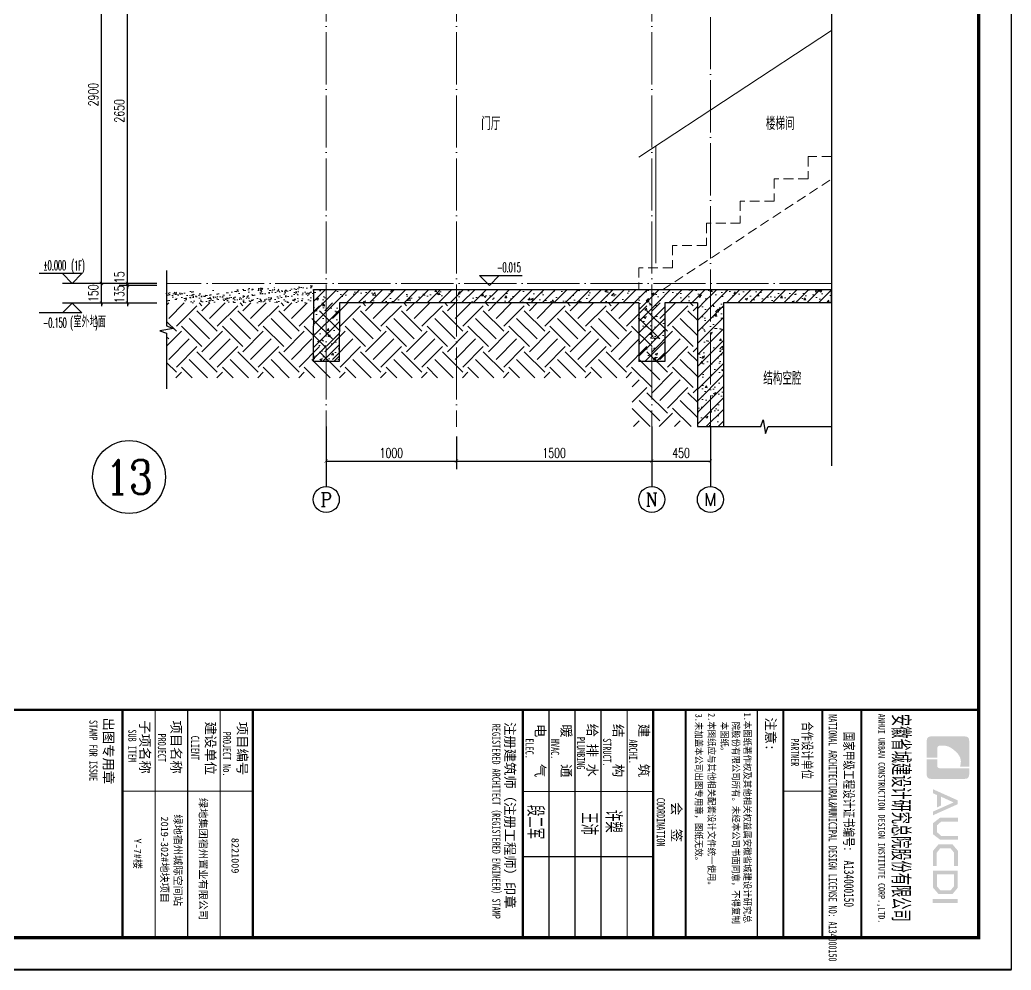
# Model space of a CAD drawing. Extents: x -655480 to 203344, y -294099 to 287156.
# Drawn here: x 147865 to 155478, y 118011 to 125308 of the extents above; entities that cross this region are included whole.
import ezdxf
from ezdxf.enums import TextEntityAlignment as Align

# ---------------------------------------------------------------- set-up
doc = ezdxf.new("R2010")
doc.units = 0
doc.header["$LTSCALE"] = 1000
doc.linetypes.add('DOTE', pattern=[2.42, 2, -0.2, 0.02, -0.2])
doc.linetypes.add('HIDDEN', pattern=[0.375, 0.25, -0.125])
doc.layers.get('0').update_dxf_attribs({"linetype": 'CONTINUOUS'})
doc.layers.get('DEFPOINTS').update_dxf_attribs({"linetype": 'CONTINUOUS'})
for name, color, linetype in [('A-AXIS_TEXT', 7, 'CONTINUOUS'), ('AXIS', 3, 'CONTINUOUS'), ('DIM_ELEV', 3, 'CONTINUOUS'), ('DIM_SYMB', 3, 'CONTINUOUS'), ('PUB_DIM', 3, 'CONTINUOUS'), ('PUB_TEXT', 2, 'CONTINUOUS'), ('WALL', 5, 'CONTINUOUS'), ('图签文字', 4, 'CONTINUOUS')]:
    doc.layers.add(name, color=color, linetype=linetype)
for name, color, linetype, lineweight in [('AXIS_TEXT', 7, 'CONTINUOUS', 20), ('DOTE', 19, 'DOTE', 9), ('PUB_HATCH', 8, 'CONTINUOUS', 9), ('STAIR', 2, 'CONTINUOUS', 18), ('图框', 9, 'CONTINUOUS', 18), ('图签', 147, 'CONTINUOUS', 18), ('填充', 251, 'CONTINUOUS', 5), ('立面-栏杆', 105, 'CONTINUOUS', 15)]:
    doc.layers.add(name, color=color, linetype=linetype, lineweight=lineweight)
doc.layers.add('yichutu', color=7, linetype='CONTINUOUS', true_color=0xffffff)
doc.styles.add('_TCH_AXIS', font='COMPLEX', dxfattribs={"bigfont": 'GBCBIG'})
doc.styles.add('_TCH_DIM', font='SIMPLEX.shx', dxfattribs={"width": 0.7, "bigfont": 'GBCBIG.shx'})
doc.styles.add('_TCH_DIM_T3', font='SIMPLEX', dxfattribs={"width": 0.705882, "bigfont": 'GBCBIG'})
doc.styles.add('COMPLEX', font='COMPLEX')
doc.styles.add('HT', font='simhei.ttf')
doc.styles.add('TSSD_REIN', font='tssdeng.shx', dxfattribs={"width": 0.7, "height": 300, "bigfont": 'tssdchn.shx'})
doc.styles.add('宋体', font='', dxfattribs={"height": 50})
doc.styles.add('建筑图签-1', font='simhei.ttf', dxfattribs={"width": 0.7})
doc.styles.add('建筑图签-2', font='TXT.shx', dxfattribs={"width": 0.5, "bigfont": 'HZTXT.shx'})
doc.styles.get('宋体').set_extended_font_data('SimSun')
doc.dimstyles.new('_TCH_ARCH&&25', dxfattribs={"dimtxt": 74.375, "dimasz": 25, "dimexe": 62.5, "dimexo": 75, "dimgap": 25, "dimtad": 1, "dimdec": 0, "dimzin": 0, "dimdsep": 46, "dimtxsty": '_TCH_DIM_T3', "dimblk": 'ARCHTICK', "dimcen": 0.09, "dimclrt": 7, "dimazin": 0, "dimtfac": 1, "dimtdec": 0, "dimtix": 1, "dimtmove": 2, "dimatfit": 3, "dimldrblk": 'ARCHTICK', "dimfxl": 1, "dimtolj": 1, "dimtzin": 0, "dimarcsym": 0})
pattern_1 = [(45, (-512502.044, 291727.59), (-44.194174, 44.194174), []), (50, (-512502.04, 291727.59), (179.315046, -15.688034), [18.75, -206.25]), (355, (-512502.04, 291727.6), (-34.687833, 188.048033), [15, -165]), (100.4514, (-512487.1, 291726.28), (144.627345, 172.359886), [15.935047, -175.28553]), (46.1842, (-512502.04, 291777.6), (266.81026, -41.379754), [28.125, -309.375]), (96.6356, (-512479.8, 291774.14), (233.66568, 243.52947), [23.90257, -262.92825]), (351.1842, (-512502.04, 291777.6), (233.66549, 243.52965), [22.5, -247.5]), (21, (-512477.04, 291765.09), (149.226763, -100.654723), [18.75, -206.25]), (326, (-512477.04, 291765.1), (60.828833, 181.28751), [15, -165]), (71.4514, (-512464.6, 291756.7), (210.055657, 80.632624), [15.935047, -175.28553]), (37.5, (-512502.044, 291727.59), (3.039964, 83.2234635), [0, -163, 0, -167.5, 0, -165.625]), (7.5, (-512502.04, 291727.59), (65.767384, 98.602928), [0, -95.5, 0, -159.25, 0, -63.125]), (327.5, (-512557.794, 291727.59), (133.455609, -5.638718), [0, -62.5, 0, -195, 0, -258.75]), (317.5, (-512582.79, 291727.59), (145.796542, 25.026246), [0, -81.25, 0, -129.5, 0, -183.75])]

# ---------------------------------------------------------------- blocks, each defined once
blk = doc.blocks.new('院标1')
h = blk.add_hatch(color=150)
h.dxf.hatch_style = 1
h.set_gradient(color1=(33, 113, 253), color2=(33, 113, 253), tint=1, name='INVCURVED')
edge = h.paths.add_edge_path()
edge.add_spline(control_points=[(116373, 648379), (116379, 648379), (116382, 648379), (116391, 648379), (116391, 648379), (116391, 648379), (116616, 648379), (116616, 648379), (116616, 648379), (116616, 648379), (116616, 648054), (116616, 648054), (116616, 648054), (116616, 648054), (116108, 648054), (116108, 648054), (116108, 648054), (116028, 648054), (115963, 648111), (115963, 648199), (115963, 648199), (115963, 648199), (115963, 649215), (115963, 649215), (115963, 649215), (115963, 649295), (116018, 649360), (116108, 649360), (116108, 649360), (116108, 649360), (116897, 649360), (116897, 649360), (116897, 649360), (116897, 649360), (116897, 649080), (116897, 649080), (116897, 649080), (116897, 649080), (116566, 649140), (116356, 648859), (116356, 648859), (116245, 648719), (116240, 648545), (116247, 648466), (116247, 648466), (116254, 648386), (116247, 648466), (116247, 648466), (116247, 648466), (116247, 648466), (116258, 648374), (116373, 648379)], knot_values=[0, 0, 0, 0, 0.071429, 0.071429, 0.071429, 0.107143, 0.142857, 0.142857, 0.142857, 0.178571, 0.214286, 0.214286, 0.214286, 0.25, 0.285714, 0.285714, 0.285714, 0.321429, 0.357143, 0.357143, 0.357143, 0.392857, 0.428571, 0.428571, 0.428571, 0.464286, 0.5, 0.5, 0.5, 0.535714, 0.571429, 0.571429, 0.571429, 0.607143, 0.642857, 0.642857, 0.642857, 0.678571, 0.714286, 0.714286, 0.714286, 0.75, 0.785714, 0.785714, 0.785714, 0.821429, 0.857143, 0.857143, 0.857143, 0.928571, 1, 1, 1, 1], degree=3, periodic=0)
h = blk.add_hatch(color=150)
h.dxf.hatch_style = 1
h.set_gradient(color1=(33, 113, 253), color2=(33, 113, 253), tint=1, name='INVCURVED')
edge = h.paths.add_edge_path()
edge.add_spline(control_points=[(117268, 649215), (117268, 649215), (117268, 648199), (117268, 648199), (117268, 648199), (117268, 648114), (117212, 648054), (117123, 648054), (117123, 648054), (117123, 648054), (116663, 648054), (116663, 648054), (116663, 648054), (116663, 648054), (116663, 648379), (116663, 648379), (116663, 648379), (116663, 648379), (116865, 648379), (116865, 648379), (116865, 648379), (116907, 648379), (116941, 648413), (116941, 648455), (116941, 648455), (116941, 648455), (116941, 649360), (116941, 649360), (116941, 649360), (116941, 649360), (117123, 649360), (117123, 649360), (117123, 649360), (117204, 649360), (117268, 649306), (117268, 649215)], knot_values=[0, 0, 0, 0, 0.1, 0.1, 0.1, 0.15, 0.2, 0.2, 0.2, 0.25, 0.3, 0.3, 0.3, 0.35, 0.4, 0.4, 0.4, 0.45, 0.5, 0.5, 0.5, 0.55, 0.6, 0.6, 0.6, 0.65, 0.7, 0.7, 0.7, 0.75, 0.8, 0.8, 0.8, 0.9, 1, 1, 1, 1], degree=3, periodic=0)
blk = doc.blocks.new('GFDDDDRG')
at = {"layer": '图框'}
h = blk.add_hatch(color=256, dxfattribs=at)
h.paths.add_polyline_path([(922489, -158906), (922489, -158969), (922104, -158969), (922104, -158906)])
h.paths.add_polyline_path([(922431, -158530), (922168, -158530), (922168, -158710), (922221, -158772), (922380, -158772), (922431, -158712)], flags=16)
h.paths.add_polyline_path([(922490, -158471), (922109, -158471), (922109, -158732), (922194, -158831), (922408, -158831), (922490, -158733)])
h.paths.add_polyline_path([(922492, -158399), (922434, -158399), (922434, -158196), (922378, -158129), (922219, -158129), (922167, -158196), (922167, -158400), (922107, -158400), (922107, -158169), (922194, -158067), (922408, -158067), (922492, -158166)])
h.paths.add_polyline_path([(922491, -157658), (922491, -157718), (922235, -157718), (922170, -157775), (922170, -157880), (922235, -157937), (922491, -157937), (922491, -157994), (922217, -157994), (922108, -157912), (922108, -157743), (922218, -157658)])
h.paths.add_polyline_path([(922490, -157392), (922490, -157450), (922108, -157621), (922108, -157564), (922425, -157423), (922231, -157335), (922231, -157471), (922173, -157501), (922173, -157311), (922107, -157282), (922107, -157220)])
for p, q in [((920410, -156002), (920410, -159502)), ((921010, -156002), (921010, -159502)), ((921010, -156002), (921010, -159502))]:
    blk.add_line(p, q, dxfattribs=at)
blk.add_lwpolyline([(923310, -107437), (923310, -159999), (893610, -159999), (893610, -107437)], close=True, dxfattribs=at)
blk.add_lwpolyline([(923310, -107437), (923310, -159999), (893610, -159999), (893610, -107437)], close=True, dxfattribs=at)
at = {"layer": '图框', "const_width": 50}
blk.add_lwpolyline([(894110, -159499), (922810, -159499), (922810, -108687), (894110, -108687)], close=True, dxfattribs=at)
at = {"layer": '图框'}
for points, const_width in [([(894110, -156002), (922810, -156002)], 35), ([(909660, -159502), (909660, -156002)], 35), ([(910160, -156002), (910160, -159502)], 17.5), ([(910660, -156002), (910660, -159502)], 17.5), ([(911160, -156002), (911160, -159502)], 17.5), ([(911660, -156002), (911660, -159502)], 35), ([(911660, -156002), (911660, -159502)], 35), ([(915810, -156006), (915810, -159506)], 35), ([(916210, -156006), (916210, -159506)], 17.5), ([(916610, -156006), (916610, -159506)], 17.5), ([(917010, -156006), (917010, -159506)], 17.5), ([(917410, -156006), (917410, -159506)], 17.5), ([(917810, -156006), (917810, -159506)], 35), ([(917810, -156006), (917810, -159506)], 35), ([(918310, -156006), (918310, -159506)], 30), ([(919410, -156002), (919410, -159502)], 17.5), ([(919810, -156002), (919810, -159502)], 30), ([(919810, -156002), (919810, -159502)], 30), ([(920410, -156002), (920410, -159502)], 30), ([(920410, -156002), (920410, -159502)], 30), ([(921010, -156002), (921010, -159502)], 30), ([(909660, -157252), (911660, -157252)], 17.5), ([(917810, -157256), (915810, -157256)], 17.5), ([(920410, -157252), (919810, -157252)], 17.5), ([(917810, -158256), (915810, -158256)], 17.5)]:
    blk.add_lwpolyline(points, dxfattribs=dict(at, const_width=const_width))
at = {"xscale": 0.5, "yscale": 0.5, "zscale": 0.5, "rotation": 270}
blk.add_blockref('院标1', (597985, -98428), dxfattribs=at)
at = {"layer": '图框'}
for s, height, style, width, p in [('3.未加盖本公司出图专用章，图纸无效。', 105, 'HT', 0.88, (918459, -156061)), (' 2.本图纸应与其他相关配套设计文件统一使用。 ', 105, 'HT', 0.88, (918656, -155989)), ('1.本图纸著作权及其他相关权益属安徽省城建设计研究总', 105, 'HT', 0.88, (919206, -156045)), ('NATIONAL ARCHITECTURAL&MUNICIPAL DESIGN LICENSE NO: A134000150', 125, '建筑图签-1', 0.6, (920507, -156070)), ('ANHUI URBAN CONSTRUCTION DESIGN INSTITUTE CORP.,LTD.', 100, '建筑图签-1', 0.91, (921271, -156061)), ('STAMP FOR ISSUE', 125, '建筑图签-1', 0.7, (909150, -156158)), ('REGISTERED ARCHITECT（REGISTERED ENGINEER）STAMP', 125, '建筑图签-1', 0.7, (915339, -156216)), ('本图纸。', 105, 'HT', 0.88, (918854, -156184)), ('院股份有限公司所有。未经本公司书面同意，不得复制', 105, 'HT', 0.88, (919029, -156184)), ('SUB ITEM', 125, '建筑图签-1', 0.7, (909748, -156303)), ('PROJECT', 125, '建筑图签-1', 0.7, (910203, -156366)), ('PROJECT No.', 125, '建筑图签-1', 0.7, (911202, -156337, -899)), ('CLIENT', 125, '建筑图签-1', 0.7, (910713, -156399)), ('ELEC.', 125, '建筑图签-1', 0.7, (915850, -156441)), ('HVAC.', 125, '建筑图签-1', 0.7, (916242, -156449)), ('PLUMBING', 125, '建筑图签-1', 0.7, (916639, -156417)), ('STRUCT.', 125, '建筑图签-1', 0.7, (917042, -156437)), ('ARCHI.', 125, '建筑图签-1', 0.7, (917441, -156457)), ('PARTNER', 125, '建筑图签-1', 0.6, (919927, -156439)), ('COORDINATION', 125, '建筑图签-1', 0.7, (917866, -157352))]:
    blk.add_text(s, height=height, rotation=270, dxfattribs=dict(at, style=style, width=width)).set_placement(p)
at = {"layer": '图签', "color": 2, "style": '宋体'}
for s, height, p in [('绿地集团宿州置业有限公司', 114.67, (910841, -157355)), ('2019-302#地块项目', 114.67, (910249, -157640)), ('绿地宿州城际空间站', 114.7, (910454, -157607)), ('Y-7#楼', 114.7, (909834, -157977)), ('8221009', 114.7, (911334, -157968))]:
    blk.add_text(s, height=height, rotation=270, dxfattribs=at).set_placement(p)
at = {"layer": '图签文字', "color": 7, "style": '建筑图签-1'}
for s, height, width, p in [('安徽省城建设计研究总院股份有限公司', 250, 0.55, (921498, -156066)), ('合作设计单位', 150, 0.7, (920105, -156184)), ('国家甲级工程设计证书编号:  A134000150', 150, 0.7, (920743, -156338))]:
    blk.add_text(s, height=height, rotation=270, dxfattribs=dict(at, width=width)).set_placement(p)
for s, p in [('出图专用章', (909369, -156120)), ('子项名称', (909930, -156165)), ('项目名称', (910408, -156165)), ('建设单位', (910937, -156182)), ('项目编号', (911426, -156186)), ('注册建筑师（注册工程师）印章', (915537, -156190)), ('给 排 水', (916802, -156214)), ('结    构', (917199, -156219)), ('建    筑', (917593, -156217)), ('注意:', (919541, -156118)), ('电    气', (916001, -156219)), ('暖    通', (916401, -156224)), ('会  签', (918094, -157419))]:
    blk.add_text(s, height=150, rotation=270, dxfattribs=at).set_placement(p)
at = {"layer": '图签文字', "color": 1, "style": '建筑图签-2', "width": 0.7}
for s, p in [('段二军', (915876, -157462)), ('王沛', (916703, -157575)), ('许槊', (917074, -157539))]:
    blk.add_text(s, height=250, rotation=270, dxfattribs=at).set_placement(p)
blk = doc.blocks.new('yct-1051-594-26275-14850-25-1002.0')
at = {"layer": 'yichutu', "color": 7, "true_color": 0xffffff}
blk.add_lwpolyline([(0, 0), (0, 14850), (26275, 14850), (26275, 0)], close=True, dxfattribs=at)
blk = doc.blocks.new('_ArchTick')
at = {"color": 0, "linetype": 'ByBlock', "const_width": 0.15}
blk.add_lwpolyline([(-0.5, -0.5), (0.5, 0.5)], dxfattribs=at)
blk = doc.blocks.new('*D2744')
at = {"layer": 'AXIS', "color": 0, "lineweight": -2, "transparency": 16777216}
for p, q in [((150218.2, 122109.6), (150218.2, 121858)), ((151218.3, 122109.6), (151218.3, 121858)), ((150218.2, 121920.5), (151218.3, 121920.5))]:
    blk.add_line(p, q, dxfattribs=at)
at = {"layer": 'DEFPOINTS', "color": 0, "transparency": 16777216}
for p in [(150218.2, 122184.6), (151218.3, 122184.6), (151218.3, 121920.5)]:
    blk.add_point(p, dxfattribs=at)
at = {"layer": 'AXIS', "color": 0, "lineweight": -2, "transparency": 16777216, "xscale": 25, "yscale": 25, "zscale": 25, "rotation": 180}
blk.add_blockref('_ArchTick', (150218.2, 121920.5), dxfattribs=at)
at = {"layer": 'AXIS', "color": 0, "lineweight": -2, "transparency": 16777216, "xscale": 25, "yscale": 25, "zscale": 25}
blk.add_blockref('_ArchTick', (151218.3, 121920.5), dxfattribs=at)
at = {"layer": 'AXIS', "color": 7, "transparency": 16777216, "insert": (150718.2, 121982.7), "char_height": 74.38, "attachment_point": 5, "style": '_TCH_DIM_T3'}
blk.add_mtext('\\A1;1000', dxfattribs=at)
blk = doc.blocks.new('*D2745')
at = {"layer": 'AXIS', "color": 0, "lineweight": -2, "transparency": 16777216}
for p, q in [((151218.3, 122109.6), (151218.3, 121858)), ((152718.3, 122109.6), (152718.3, 121858)), ((151218.3, 121920.5), (152718.3, 121920.5))]:
    blk.add_line(p, q, dxfattribs=at)
at = {"layer": 'DEFPOINTS', "color": 0, "transparency": 16777216}
for p in [(151218.3, 122184.6), (152718.3, 122184.6), (152718.3, 121920.5)]:
    blk.add_point(p, dxfattribs=at)
at = {"layer": 'AXIS', "color": 0, "lineweight": -2, "transparency": 16777216, "xscale": 25, "yscale": 25, "zscale": 25, "rotation": 180}
blk.add_blockref('_ArchTick', (151218.3, 121920.5), dxfattribs=at)
at = {"layer": 'AXIS', "color": 0, "lineweight": -2, "transparency": 16777216, "xscale": 25, "yscale": 25, "zscale": 25}
blk.add_blockref('_ArchTick', (152718.3, 121920.5), dxfattribs=at)
at = {"layer": 'AXIS', "color": 7, "transparency": 16777216, "insert": (151968.3, 121982.7), "char_height": 74.38, "attachment_point": 5, "style": '_TCH_DIM_T3'}
blk.add_mtext('\\A1;1500', dxfattribs=at)
blk = doc.blocks.new('*D2746')
at = {"layer": 'AXIS', "color": 0, "lineweight": -2, "transparency": 16777216}
for p, q in [((152718.3, 122109.6), (152718.3, 121858)), ((153168.3, 122109.6), (153168.3, 121858)), ((152718.3, 121920.5), (153168.3, 121920.5))]:
    blk.add_line(p, q, dxfattribs=at)
at = {"layer": 'DEFPOINTS', "color": 0, "transparency": 16777216}
for p in [(152718.3, 122184.6), (153168.3, 122184.6), (153168.3, 121920.5)]:
    blk.add_point(p, dxfattribs=at)
at = {"layer": 'AXIS', "color": 0, "lineweight": -2, "transparency": 16777216, "xscale": 25, "yscale": 25, "zscale": 25, "rotation": 180}
blk.add_blockref('_ArchTick', (152718.3, 121920.5), dxfattribs=at)
at = {"layer": 'AXIS', "color": 0, "lineweight": -2, "transparency": 16777216, "xscale": 25, "yscale": 25, "zscale": 25}
blk.add_blockref('_ArchTick', (153168.3, 121920.5), dxfattribs=at)
at = {"layer": 'AXIS', "color": 7, "transparency": 16777216, "insert": (152943.3, 121982.7), "char_height": 74.38, "attachment_point": 5, "style": '_TCH_DIM_T3'}
blk.add_mtext('\\A1;450', dxfattribs=at)
blk = doc.blocks.new('*D2747')
at = {"layer": 'DEFPOINTS', "color": 0, "transparency": 16777216}
for p in [(148691.2, 123269.4), (148991.2, 123269.4), (148991.2, 123134.1)]:
    blk.add_point(p, dxfattribs=at)
at = {"layer": 'PUB_DIM', "color": 0, "lineweight": -2, "transparency": 16777216}
for p, q in [((148916.2, 123269.4), (148628.7, 123269.4)), ((148691.2, 123269.4), (148691.2, 123294.4)), ((148691.2, 123134.1), (148691.2, 123269.4)), ((148916.2, 123134.1), (148628.7, 123134.1)), ((148691.2, 123134.1), (148691.2, 123109.1))]:
    blk.add_line(p, q, dxfattribs=at)
at = {"layer": 'PUB_DIM', "color": 0, "lineweight": -2, "transparency": 16777216, "xscale": 25, "yscale": 25, "zscale": 25}
for p, rotation in [((148691.2, 123269.4), 270), ((148691.2, 123134.1), 90)]:
    blk.add_blockref('_ArchTick', p, dxfattribs=dict(at, rotation=rotation))
at = {"layer": 'PUB_DIM', "color": 7, "transparency": 16777216, "insert": (148629.1, 123201.7), "char_height": 74.38, "attachment_point": 5, "rotation": 90, "style": '_TCH_DIM_T3'}
blk.add_mtext('\\A1;135', dxfattribs=at)
blk = doc.blocks.new('*D2748')
at = {"layer": 'DEFPOINTS', "color": 0, "transparency": 16777216}
for p in [(148691.2, 123284.6), (148991.2, 123284.6), (148991.2, 123269.4)]:
    blk.add_point(p, dxfattribs=at)
at = {"layer": 'PUB_DIM', "color": 0, "lineweight": -2, "transparency": 16777216}
for p, q in [((148916.2, 123284.6), (148628.7, 123284.6)), ((148916.2, 123269.4), (148628.7, 123269.4)), ((148691.2, 123284.6), (148691.2, 123309.6)), ((148691.2, 123269.4), (148691.2, 123284.6)), ((148691.2, 123269.4), (148691.2, 123244.4))]:
    blk.add_line(p, q, dxfattribs=at)
at = {"layer": 'PUB_DIM', "color": 0, "lineweight": -2, "transparency": 16777216, "xscale": 25, "yscale": 25, "zscale": 25}
for p, rotation in [((148691.2, 123284.6), 270), ((148691.2, 123269.4), 90)]:
    blk.add_blockref('_ArchTick', p, dxfattribs=dict(at, rotation=rotation))
at = {"layer": 'PUB_DIM', "color": 7, "transparency": 16777216, "insert": (148629.1, 123332), "char_height": 74.38, "attachment_point": 5, "rotation": 90, "style": '_TCH_DIM_T3'}
blk.add_mtext('\\A1;15', dxfattribs=at)
blk = doc.blocks.new('*D2749')
at = {"layer": 'DEFPOINTS', "color": 0, "transparency": 16777216}
for p in [(148691.2, 125934.6), (148991.2, 125934.6), (148991.2, 123284.6)]:
    blk.add_point(p, dxfattribs=at)
at = {"layer": 'PUB_DIM', "color": 0, "lineweight": -2, "transparency": 16777216}
for p, q in [((148916.2, 125934.6), (148628.7, 125934.6)), ((148691.2, 123284.6), (148691.2, 125934.6)), ((148916.2, 123284.6), (148628.7, 123284.6))]:
    blk.add_line(p, q, dxfattribs=at)
at = {"layer": 'PUB_DIM', "color": 0, "lineweight": -2, "transparency": 16777216, "xscale": 25, "yscale": 25, "zscale": 25}
for p, rotation in [((148691.2, 125934.6), 90), ((148691.2, 123284.6), 270)]:
    blk.add_blockref('_ArchTick', p, dxfattribs=dict(at, rotation=rotation))
at = {"layer": 'PUB_DIM', "color": 7, "transparency": 16777216, "insert": (148629.1, 124609.6), "char_height": 74.38, "attachment_point": 5, "rotation": 90, "style": '_TCH_DIM_T3'}
blk.add_mtext('\\A1;2650', dxfattribs=at)
blk = doc.blocks.new('*D2750')
at = {"layer": 'DEFPOINTS', "color": 0, "transparency": 16777216}
for p in [(148491.2, 123284.6), (148991.2, 123284.6), (148991.2, 123134.1)]:
    blk.add_point(p, dxfattribs=at)
at = {"layer": 'PUB_DIM', "color": 0, "lineweight": -2, "transparency": 16777216}
for p, q in [((148916.2, 123284.6), (148428.7, 123284.6)), ((148491.2, 123284.6), (148491.2, 123309.6)), ((148491.2, 123134.1), (148491.2, 123284.6)), ((148916.2, 123134.1), (148428.7, 123134.1)), ((148491.2, 123134.1), (148491.2, 123109.1))]:
    blk.add_line(p, q, dxfattribs=at)
at = {"layer": 'PUB_DIM', "color": 0, "lineweight": -2, "transparency": 16777216, "xscale": 25, "yscale": 25, "zscale": 25}
for p, rotation in [((148491.2, 123284.6), 270), ((148491.2, 123134.1), 90)]:
    blk.add_blockref('_ArchTick', p, dxfattribs=dict(at, rotation=rotation))
at = {"layer": 'PUB_DIM', "color": 7, "transparency": 16777216, "insert": (148429.1, 123209.3), "char_height": 74.38, "attachment_point": 5, "rotation": 90, "style": '_TCH_DIM_T3'}
blk.add_mtext('\\A1;150', dxfattribs=at)
blk = doc.blocks.new('*D2751')
at = {"layer": 'DEFPOINTS', "color": 0, "transparency": 16777216}
for p in [(148491.2, 126184.6), (148991.2, 126184.6), (148991.2, 123284.6)]:
    blk.add_point(p, dxfattribs=at)
at = {"layer": 'PUB_DIM', "color": 0, "lineweight": -2, "transparency": 16777216}
for p, q in [((148916.2, 126184.6), (148428.7, 126184.6)), ((148491.2, 123284.6), (148491.2, 126184.6)), ((148916.2, 123284.6), (148428.7, 123284.6))]:
    blk.add_line(p, q, dxfattribs=at)
at = {"layer": 'PUB_DIM', "color": 0, "lineweight": -2, "transparency": 16777216, "xscale": 25, "yscale": 25, "zscale": 25}
for p, rotation in [((148491.2, 126184.6), 90), ((148491.2, 123284.6), 270)]:
    blk.add_blockref('_ArchTick', p, dxfattribs=dict(at, rotation=rotation))
at = {"layer": 'PUB_DIM', "color": 7, "transparency": 16777216, "insert": (148429.1, 124734.6), "char_height": 74.38, "attachment_point": 5, "rotation": 90, "style": '_TCH_DIM_T3'}
blk.add_mtext('\\A1;2900', dxfattribs=at)
blk = doc.blocks.new('_AXISO')
blk.add_circle((0, 0), 0.5)
at = {"layer": 'A-AXIS_TEXT', "style": 'COMPLEX', "width": 1.041667}
blk.add_attdef('A', text='', height=0.56, dxfattribs=at).set_placement((-0.25, -0.28), (0.25, -0.28), align=Align.FIT)
blk = doc.blocks.new('20210902.15311138')
at = {"layer": 'DOTE', "color": 1, "linetype": 'DOTE', "ltscale": 0.2}
for p, q in [((87398.9, -113645.9), (87398.9, -133245.9)), ((84448.9, -126345.9), (84448.9, -133245.9)), ((85448.9, -126345.9), (85448.9, -133245.9)), ((86948.9, -126345.9), (86948.9, -133245.9)), ((88329.1, -132145.9), (83221.9, -132145.9))]:
    blk.add_line(p, q, dxfattribs=at)

msp = doc.modelspace()

# ---------------------------------------------------------------- hatches: boundary and pattern name
at = {"layer": 'PUB_HATCH'}
h = msp.add_hatch(dxfattribs=at)
h.set_pattern_fill('钢筋混凝土', color=256, scale=25, style=0)
h.set_pattern_definition(pattern_1)
h.paths.add_polyline_path([(150319.06, 123134.56), (150119.24, 123234.56), (150118.26, 122684.74), (150318.26, 122684.38)])
h = msp.add_hatch(dxfattribs=at)
h.set_pattern_fill('钢筋混凝土', color=256, scale=25, style=0)
h.set_pattern_definition(pattern_1)
h.paths.add_polyline_path([(152718.25, 123167.89), (152718.25, 123234.56), (150119.24, 123234.56), (150319.06, 123134.56), (152618.25, 123134.56)])
h = msp.add_hatch(dxfattribs=at)
h.set_pattern_fill('钢筋混凝土', color=256, scale=25, style=0)
h.set_pattern_definition(pattern_1)
h.paths.add_polyline_path([(153168.25, 123167.89), (153168.26, 123234.56), (152718.25, 123234.56), (152718.25, 123167.89), (152818.25, 123134.56), (153068.25, 123134.56)])
h = msp.add_hatch(dxfattribs=at)
h.set_pattern_fill('钢筋混凝土', color=256, scale=25, style=0)
h.set_pattern_definition(pattern_1)
h.paths.add_polyline_path([(154098.46, 123234.56), (153168.26, 123234.56), (153168.25, 123167.89), (153268.25, 123134.56), (154098.46, 123134.56)])
h = msp.add_hatch(dxfattribs=at)
h.set_pattern_fill('钢筋混凝土', color=256, scale=25, style=0)
h.set_pattern_definition(pattern_1)
h.paths.add_polyline_path([(152718.25, 123167.89), (152618.25, 123134.56), (152618.26, 122684.56), (152818.26, 122684.56), (152818.25, 123134.56)])
h = msp.add_hatch(dxfattribs=at)
h.set_pattern_fill('钢筋混凝土', color=256, scale=25, style=0)
h.set_pattern_definition(pattern_1)
h.paths.add_polyline_path([(153168.25, 123167.89), (153068.25, 123134.56), (153068.22, 122184.58), (153268.22, 122184.57), (153268.25, 123134.56)])
at = {"layer": '填充'}
h = msp.add_hatch(dxfattribs=at)
h.set_pattern_fill('AR-CONC', color=256, scale=50, style=0)
h.set_pattern_definition([(50, (-14437479.74, -5232623.16), (91.0923345, -7.96954277), [9.525, -104.775]), (355, (-14437479.74, -5232623.16), (-17.621413, 95.52832144), [7.62, -83.82]), (100.451, (-14437472.15, -5232623.82), (73.47125083, 87.5583439), [8.095, -89.045]), (46.1842, (-14437479.74, -5232597.76), (135.53952045, -21.021164), [14.2875, -157.1625]), (96.6356, (-14437468.45, -5232599.51), (118.7021172, 123.712778), [12.1425, -133.5675]), (351.184, (-14437479.74, -5232597.76), (118.7023029, 123.7125589), [11.43, -125.73]), (21, (-14437467.04, -5232604.11), (75.8074399, -51.13275926), [9.525, -104.775]), (326, (-14437467.04, -5232604.11), (30.9010142, 92.09398306), [7.62, -83.82]), (71.4514, (-14437460.725, -5232608.37), (106.7082454, 40.96142886), [8.095, -89.045]), (37.5, (-14437479.742, -5232623.16), (1.544301625, 42.277519437), [0, -82.804, 0, -85.09, 0, -84.1375]), (7.5, (-14437479.742, -5232623.16), (33.40983126, 50.09028741), [0, -48.514, 0, -80.899, 0, -32.0675]), (327.5, (-14437508.063, -5232623.16), (67.79529758, -2.864372), [0, -31.75, 0, -99.06, 0, -131.445]), (317.5, (-14437520.763, -5232623.16), (74.0645907, 12.71324552), [0, -41.275, 0, -65.786, 0, -93.345])])
h.paths.add_polyline_path([(148991.24, 123213.25), (148991.24, 123134.93), (150118.27, 123134.92), (150118.27, 123269.36)])
h = msp.add_hatch(dxfattribs=at)
h.set_pattern_fill('EARTH', color=250, scale=70, angle=45, style=0)
h.set_pattern_definition([(45, (-648335.07, -263329.7), (0, 314.308964), [222.25, -222.25]), (45, (-648394, -263270.77), (0, 314.308964), [222.25, -222.25]), (45, (-648452.94, -263211.83), (0, 314.308964), [222.25, -222.25]), (135, (-648452.94, -263172.55), (-314.308964, 0), [222.25, -222.25]), (135, (-648394, -263113.61), (-314.308964, 0), [222.25, -222.25]), (135, (-648335.07, -263054.68), (-314.308964, 0), [222.25, -222.25])])
h.paths.add_polyline_path([(148991.24, 122560.22), (152568.26, 122560.22), (152568.26, 122184.58), (153068.26, 122184.58), (153068.25, 123134.78), (148991.24, 123134.55)])

# ---------------------------------------------------------------- linework, layer by layer
at = {"layer": 'AXIS'}
for p, q in [((150218.23, 122184.58), (150218.23, 121725.19)), ((152718.23, 122184.58), (152718.23, 121725.19)), ((153168.22, 122184.58), (153168.22, 121725.19))]:
    msp.add_line(p, q, dxfattribs=at)
at = {"layer": 'AXIS', "color": 6}
msp.add_circle((148703.65, 121798), 280, dxfattribs=at)
at = {"layer": 'DIM_ELEV'}
for p, q in [((148341.24, 123359.56), (148013.24, 123359.56)), ((148266.24, 123284.56), (148191.24, 123359.56)), ((148266.24, 123284.56), (148341.24, 123359.56)), ((148691.24, 123284.56), (148191.24, 123284.56)), ((148266.24, 123134.09), (148191.24, 123059.09)), ((148691.24, 123134.09), (148191.24, 123134.09)), ((148266.24, 123134.09), (148341.24, 123059.09)), ((148341.24, 123059.09), (148013.24, 123059.09))]:
    msp.add_line(p, q, dxfattribs=at)
at = {"layer": 'DIM_ELEV', "color": 6}
for p, q in [((151470.72, 123269.45), (151395.72, 123344.45)), ((151395.72, 123344.45), (151723.72, 123344.45)), ((151470.72, 123269.45), (151545.72, 123344.45))]:
    msp.add_line(p, q, dxfattribs=at)
at = {"layer": 'DIM_SYMB'}
for points in [[(154098.46, 141204.58), (154098.46, 131572.69), (154150.96, 131553.59), (154045.96, 131535.07), (154098.46, 131516.44), (154098.46, 121884.56)], [(148991.24, 123384.56), (148991.24, 122958.57), (149043.74, 122939.46), (148938.74, 122920.94), (148991.24, 122902.32), (148991.24, 122476.32)], [(153068.26, 122184.58), (153555.23, 122184.58), (153574.34, 122237.08), (153592.86, 122132.08), (153611.48, 122184.58), (154098.46, 122184.58)]]:
    msp.add_lwpolyline(points, dxfattribs=at)
at = {"layer": 'STAIR', "linetype": 'HIDDEN', "ltscale": 0.3}
msp.add_line((152800.58, 123234.56), (154098.46, 124086.11), dxfattribs=at)
msp.add_lwpolyline([(154098.46, 124258.1), (153918.31, 124258.1), (153918.31, 124087.51), (153658.31, 124087.51), (153658.31, 123916.92), (153398.31, 123916.92), (153398.31, 123746.34), (153138.31, 123746.34), (153138.31, 123575.75), (152878.31, 123575.75), (152878.31, 123405.16), (152618.31, 123405.16), (152618.31, 123234.57)], dxfattribs=at)
at = {"layer": 'WALL'}
for p, q in [((150119.24, 123234.56), (150118.26, 122684.74)), ((152718.25, 123234.56), (150119.24, 123234.56)), ((153168.26, 123234.56), (152718.25, 123234.56)), ((154098.46, 123234.56), (153168.26, 123234.56)), ((154098.46, 123134.56), (154098.46, 123234.56)), ((150319.06, 123134.56), (150318.26, 122684.38)), ((152618.25, 123134.56), (150319.06, 123134.56)), ((152618.25, 123134.56), (152618.26, 122684.56)), ((152818.25, 123134.56), (152818.26, 122684.56)), ((153068.25, 123134.56), (152818.25, 123134.56)), ((153068.25, 123134.56), (153068.22, 122184.58)), ((153268.25, 123134.56), (153268.22, 122184.57)), ((154098.46, 123134.56), (153268.25, 123134.56)), ((150318.26, 122684.38), (150118.26, 122684.74)), ((152818.26, 122684.56), (152618.26, 122684.56)), ((153268.22, 122184.57), (153068.22, 122184.58))]:
    msp.add_line(p, q, dxfattribs=at)
at = {"layer": '立面-栏杆', "color": 4}
for p, q in [((154098.46, 125226.01), (152618.3, 124254.86)), ((152748.31, 123440.16), (152748.31, 124340.16))]:
    msp.add_line(p, q, dxfattribs=at)

# ---------------------------------------------------------------- block references
at = {"xscale": 0.5, "yscale": 0.5, "zscale": 0.5}
msp.add_blockref('GFDDDDRG', (-306176.43, 198011.07), dxfattribs=at)
at = {"layer": 'AXIS'}
ref = msp.add_blockref('_AXISO', (150218.23, 121625.19), dxfattribs=dict(at, xscale=200, yscale=200, zscale=200))
ref.add_attrib('A', 'P', dxfattribs={"layer": 'AXIS_TEXT', "height": 108.81, "style": '_TCH_AXIS'}).set_placement((150174.18, 121570.78), (150262.27, 121570.78), align=Align.FIT)
ref = msp.add_blockref('_AXISO', (152718.23, 121625.19), dxfattribs=dict(at, xscale=200, yscale=200, zscale=200))
ref.add_attrib('A', 'N', dxfattribs={"layer": 'AXIS_TEXT', "height": 103.82, "style": '_TCH_AXIS'}).set_placement((152671.26, 121573.28), (152765.19, 121573.28), align=Align.FIT)
ref = msp.add_blockref('_AXISO', (153168.22, 121625.19), dxfattribs=dict(at, xscale=200, yscale=200, zscale=200))
ref.add_attrib('A', 'M', dxfattribs={"layer": 'AXIS_TEXT', "height": 98.99, "style": '_TCH_AXIS'}).set_placement((153118.72, 121575.69), (153217.72, 121575.69), align=Align.FIT)
at = {"layer": 'DOTE'}
msp.add_blockref('20210902.15311138', (65769.33, 255430.45), dxfattribs=at)
at = {"layer": 'yichutu', "rotation": 270}
msp.add_blockref('yct-1051-594-26275-14850-25-1002.0', (140628.46, 144292.59), dxfattribs=at)

# ---------------------------------------------------------------- texts
at = {"layer": 'AXIS_TEXT', "color": 6, "style": '_TCH_AXIS'}
msp.add_text('13', height=262.756, dxfattribs=at).set_placement((148522.22, 121666.62), (148885.07, 121666.62), align=Align.FIT)
at = {"layer": 'PUB_TEXT'}
for s, height, style, width, p in [('门厅', 100, 'TSSD_REIN', 0.7, (151408.47, 124462.33)), ('楼梯间', 100, 'TSSD_REIN', 0.7, (153594.25, 124462.33)), ('%%P0.000', 74.375, '_TCH_DIM', 0.494118, (148044.24, 123385.81)), ('(1F)', 74.375, '_TCH_DIM', 0.494118, (148259.62, 123384.59)), ('室外地面', 89.362, '_TCH_DIM', 0.7, (148276.07, 122946.56)), ('-0.150', 74.375, '_TCH_DIM', 0.494118, (148042.84, 122945.34)), ('(', 74.38, '_TCH_DIM', 0.494118, (148251.57, 122946.56)), (')', 74.38, '_TCH_DIM', 0.494118, (148442.88, 122946.56)), ('结构空腔', 100, 'TSSD_REIN', 0.7, (153574.34, 122506.37))]:
    msp.add_text(s, height=height, dxfattribs=dict(at, style=style, width=width)).set_placement(p)
at = {"layer": 'PUB_TEXT', "color": 6, "style": '_TCH_DIM', "width": 0.494118}
msp.add_text('-0.015', height=74.375, dxfattribs=at).set_placement((151530.72, 123370.7))

# ---------------------------------------------------------------- dimensions: what is measured, and where the dimension line sits
at = {"layer": 'AXIS'}
for p1, p2, picture, middle in [((150218.23, 122184.56), (151218.26, 122184.56), '*D2744', (150718.24, 121982.71)), ((151218.26, 122184.56), (152718.26, 122184.56), '*D2745', (151968.26, 121982.71)), ((152718.26, 122184.56), (153168.25, 122184.56), '*D2746', (152943.25, 121982.71))]:
    dim = msp.add_aligned_dim(p1=p1, p2=p2, distance=-264.03, dimstyle='_TCH_ARCH&&25', dxfattribs=at)
    dim.commit()
    dim.dimension.update_dxf_attribs({"geometry": picture, "text_midpoint": middle})
at = {"layer": 'PUB_DIM'}
for p1, p2, distance, picture, middle in [((148991.24, 123284.56), (148991.24, 126184.56), 500, '*D2751', (148429.05, 124734.56)), ((148991.24, 123284.56), (148991.24, 125934.56), 300, '*D2749', (148629.05, 124609.56)), ((148991.24, 123134.09), (148991.24, 123284.56), 500, '*D2750', (148429.05, 123209.33)), ((148991.24, 123134.09), (148991.24, 123269.36), 300, '*D2747', (148629.05, 123201.73))]:
    dim = msp.add_aligned_dim(p1=p1, p2=p2, distance=distance, dimstyle='_TCH_ARCH&&25', dxfattribs=at)
    dim.commit()
    dim.dimension.update_dxf_attribs({"geometry": picture, "text_midpoint": middle})
dim = msp.add_linear_dim(base=(148691.24, 123284.56), p1=(148991.24, 123269.36), p2=(148991.24, 123284.56), angle=90, dimstyle='_TCH_ARCH&&25', dxfattribs=at)
dim.commit()
dim.dimension.update_dxf_attribs({"geometry": '*D2748', "text_midpoint": (148629.05, 123331.98), "dimtype": 161})

doc.saveas('drawing.dxf')
